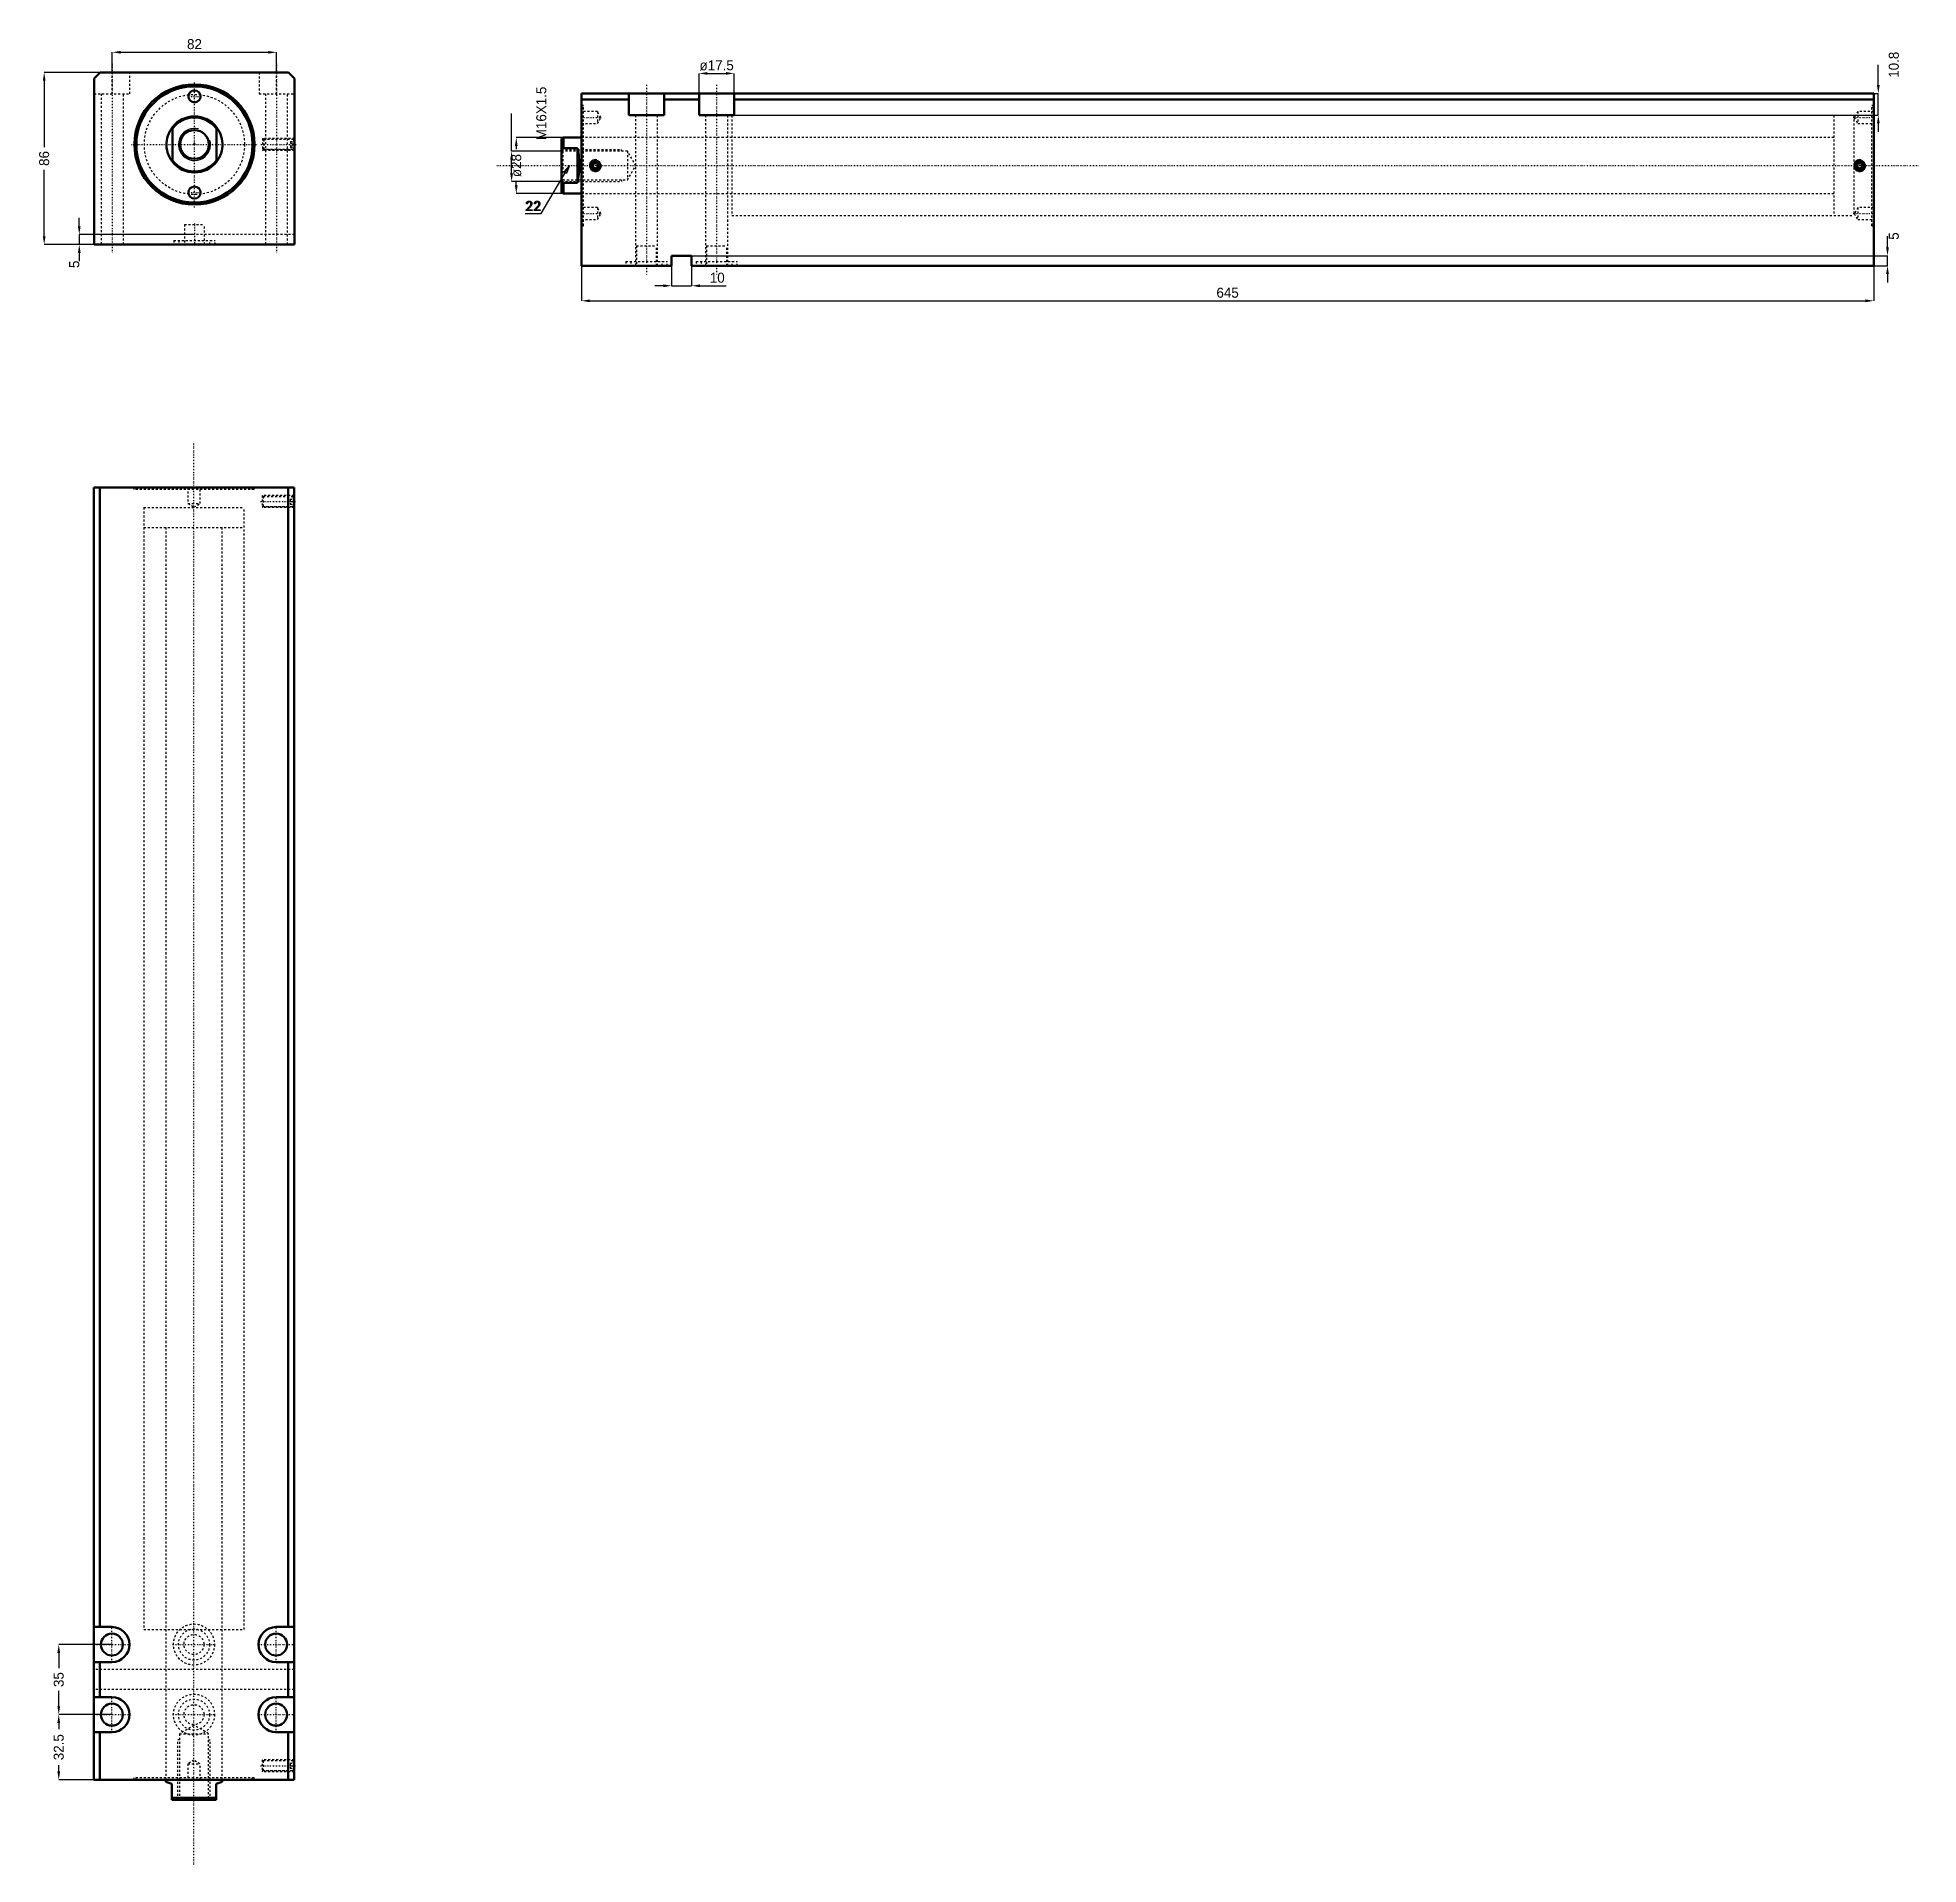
# Model space of a CAD drawing. Header units: millimetres. Extents: x -78 to 860, y -858 to 53.
import ezdxf

# ---------------------------------------------------------------- set-up
doc = ezdxf.new("R2010")
doc.units = ezdxf.units.MM
doc.linetypes.add('Center', pattern=[1.5, 0.45, -0.5, 0.05, -0.5])
doc.linetypes.add('Dashed', pattern=[2, 1, -1])
for name, color, linetype, lineweight in [('2d ConnectionPoints', 7, 'Continuous', 50), ('AM_0', 7, 'Continuous', 50), ('AM_5', 3, 'Continuous', 25), ('AM_7', 7, 'Center', 25), ('AM_9', 6, 'Dashed', 25)]:
    doc.layers.add(name, color=color, linetype=linetype, lineweight=lineweight)
doc.dimstyles.new('ISO-25', dxfattribs={"dimtxt": 2.5, "dimasz": 2.5, "dimexe": 1.25, "dimexo": 0.625, "dimtad": 1, "dimtxsty": 'Standard', "dimcen": 2.5, "dimadec": 0, "dimazin": 0, "dimtfac": 1, "dimtmove": 0, "dimatfit": 3, "dimfxl": 0, "dimarcsym": 0})

# ---------------------------------------------------------------- blocks, each defined once
blk = doc.blocks.new('1_JECX_MF_INLA_50_550_0_rod__0_in_JECX_MF_160_INLA_50_550_0__0')
at = {"layer": 'AM_0'}
for p, q in [((-11, -8.66), (-11, 8.66)), ((11, 8.66), (11, -8.66))]:
    blk.add_line(p, q, dxfattribs=at)
for points in [[(-11, 8.66), (-11.71, 7.67), (-12.34, 6.62), (-12.87, 5.52), (-13.3, 4.38), (-13.63, 3.2), (-13.86, 2), (-13.98, 0.78), (-13.99, -0.44), (-13.9, -1.65), (-13.7, -2.86), (-13.4, -4.04), (-13, -5.2), (-12.5, -6.31), (-11.9, -7.37), (-11.21, -8.38), (-11, -8.66)], [(11, -8.66), (11.71, -7.67), (12.34, -6.62), (12.87, -5.52), (13.3, -4.38), (13.63, -3.2), (13.86, -2), (13.98, -0.78), (13.99, 0.44), (13.9, 1.65), (13.7, 2.86), (13.4, 4.04), (13, 5.2), (12.5, 6.31), (11.9, 7.37), (11.21, 8.38), (11, 8.66)]]:
    blk.add_lwpolyline(points, dxfattribs=at)
blk.add_circle((0, 0), 7.19, dxfattribs=at)
for radius, start, end in [(14, 38.21321, 141.78679), (13.5, 35.43094, 144.56906), (13.5, 215.43094, 324.56906), (14, 218.21321, 321.78679)]:
    blk.add_arc((0, 0), radius, start, end, dxfattribs=at)
at = {"layer": 'AM_5'}
blk.add_arc((0, 0), 8, 75, 15, dxfattribs=at)
blk = doc.blocks.new('2_JECX_MF_EXLA_50_550_0_body__0_in_JECX_MF_160_INLA_50_550_0__0')
at = {"layer": 'AM_0'}
for p, q in [((-47, 36), (-50, 33)), ((-50, 33), (-50, -50)), ((47, 36), (-47, 36)), ((50, 33), (47, 36)), ((50, -50), (50, 33)), ((-50, -50), (50, -50))]:
    blk.add_line(p, q, dxfattribs=at)
for centre, radius in [((0, 0), 30), ((0, 0), 29), ((0, 24), 3), ((0, -24), 3)]:
    blk.add_circle(centre, radius, dxfattribs=at)
at = {"layer": 'AM_5', "linetype": 'Dashed'}
for p, q in [((50, 3), (34, 3)), ((50, -3), (34, -3))]:
    blk.add_line(p, q, dxfattribs=at)
at = {"layer": 'AM_7'}
for p, q in [((-41, 40.3), (-41, -54.3)), ((41, 40.3), (41, -54.3)), ((0, -31.5), (0, 31.5)), ((-3.15, 24), (3.15, 24)), ((-31.5, 0), (31.5, 0)), ((33.2, 0), (50.8, 0)), ((-3.15, -24), (3.15, -24)), ((0, -39.5), (0, -50.5))]:
    blk.add_line(p, q, dxfattribs=at)
at = {"layer": 'AM_9'}
for p, q in [((-41, 25.2), (-41, 36)), ((-32.25, 25.2), (-32.25, 36)), ((32.25, 36), (32.25, 25.2)), ((41, 25.2), (41, 36)), ((-50, 25.2), (-32.25, 25.2)), ((-46.5, 25.2), (-46.5, -50)), ((-35.5, -50), (-35.5, 25.2)), ((32.25, 25.2), (50, 25.2)), ((35.5, 25.2), (35.5, -50)), ((46.5, -50), (46.5, 25.2)), ((34.54, 2.46), (34, 3)), ((34, 3), (34, -3)), ((49.5, 2.4), (34, 2.4)), ((49.46, 2.46), (34.54, 2.46)), ((34.54, 2.46), (34.54, -2.46)), ((48, 1.44), (50, 1.44)), ((48, 1.44), (48, -1.44)), ((48, 0.72), (50, 0.72)), ((50, 3), (49.46, 2.46)), ((49.46, 2.46), (49.46, -2.46)), ((50, 1.9), (49.5, 2.4)), ((49.5, 2.4), (49.5, -2.4)), ((34, -2.4), (49.5, -2.4)), ((34, -3), (34.54, -2.46)), ((34.54, -2.46), (49.46, -2.46)), ((48, -0.72), (50, -0.72)), ((48, -1.44), (50, -1.44)), ((49.46, -2.46), (50, -3)), ((49.5, -2.4), (50, -1.9)), ((50, -45), (-50, -45)), ((-5, -40), (5, -40)), ((-5, -40), (-5, -50)), ((5, -50), (5, -40)), ((-10.25, -47.9), (10.25, -47.9)), ((-10.25, -47.9), (-10.25, -50)), ((-7.75, -47.9), (-7.75, -50)), ((7.75, -50), (7.75, -47.9)), ((10.25, -50), (10.25, -47.9))]:
    blk.add_line(p, q, dxfattribs=at)
blk.add_circle((0, 0), 25, dxfattribs=at)
blk = doc.blocks.new('*D3')
at = {"layer": 'AM_5', "color": 0, "lineweight": -2}
for p, q in [((-41, 36), (-41, 46)), ((-36.83, 46), (36.83, 46)), ((41, 36), (41, 46))]:
    blk.add_line(p, q, dxfattribs=at)
at = {"layer": 'AM_5', "color": 0}
for points in [[(-36.83, 46.69), (-36.83, 45.31), (-41, 46)], [(36.83, 45.31), (36.83, 46.69), (41, 46)]]:
    blk.add_solid(points, dxfattribs=at)
at = {"layer": 'Defpoints', "color": 0}
for p in [(41, 46), (-41, 36), (41, 36)]:
    blk.add_point(p, dxfattribs=at)
at = {"layer": 'AM_5', "color": 0, "insert": (0, 50.05), "char_height": 5, "attachment_point": 5}
blk.add_mtext('82', dxfattribs=at)
blk = doc.blocks.new('*D4')
at = {"layer": 'AM_5', "color": 0, "lineweight": -2}
for p, q in [((-47, 36), (-75, 36)), ((-75, 31.83), (-75, -1.28)), ((-75, -45.83), (-75, -12.72)), ((-50, -50), (-75, -50))]:
    blk.add_line(p, q, dxfattribs=at)
at = {"layer": 'AM_5', "color": 0}
for points in [[(-74.31, 31.83), (-75.69, 31.83), (-75, 36)], [(-75.69, -45.83), (-74.31, -45.83), (-75, -50)]]:
    blk.add_solid(points, dxfattribs=at)
at = {"layer": 'Defpoints', "color": 0}
for p in [(-47, 36), (-75, -50), (-50, -50)]:
    blk.add_point(p, dxfattribs=at)
at = {"layer": 'AM_5', "color": 0, "insert": (-75, -7), "char_height": 5, "attachment_point": 5, "rotation": 90}
blk.add_mtext('86', dxfattribs=at)
blk = doc.blocks.new('*D5')
at = {"layer": 'AM_5', "color": 0, "lineweight": -2}
for p, q in [((-57.5, -40.83), (-57.5, -36.67)), ((0, -45), (-57.5, -45)), ((-57.5, -45), (-57.5, -50)), ((-50, -50), (-57.5, -50)), ((-57.5, -54.17), (-57.5, -58.33))]:
    blk.add_line(p, q, dxfattribs=at)
at = {"layer": 'AM_5', "color": 0}
for points in [[(-58.19, -40.83), (-56.81, -40.83), (-57.5, -45)], [(-56.81, -54.17), (-58.19, -54.17), (-57.5, -50)]]:
    blk.add_solid(points, dxfattribs=at)
at = {"layer": 'Defpoints', "color": 0}
for p in [(0, -45), (-57.5, -50), (-50, -50)]:
    blk.add_point(p, dxfattribs=at)
at = {"layer": 'AM_5', "color": 0, "insert": (-60, -59.83), "char_height": 5, "attachment_point": 5, "rotation": 90}
blk.add_mtext('5', dxfattribs=at)
blk = doc.blocks.new('1_JECX_MF_INLA_50_550_0_rod__0_in_JECX_MF_160_INLA_50_550_0__4')
at = {"layer": 'AM_0'}
for p, q in [((-14, 0), (-14, -1.03)), ((14, -1.03), (14, 0)), ((-11, -2), (-14, -1.03)), ((-11, -10), (-11, -2)), ((-11, -9), (11, -9)), ((14, -1.03), (11, -2)), ((11, -2), (11, -10)), ((-11, -10), (11, -10))]:
    blk.add_line(p, q, dxfattribs=at)
at = {"layer": 'AM_5', "linetype": 'Dashed'}
for p, q in [((-8, -10), (-8, 20)), ((-7.19, 20), (-8, 20)), ((7.19, 20), (8, 20)), ((8, -10), (8, 20))]:
    blk.add_line(p, q, dxfattribs=at)
at = {"layer": 'AM_7'}
blk.add_line((0, -42.25), (0, 667.25), dxfattribs=at)
at = {"layer": 'AM_9'}
for p, q in [((-25, 635), (25, 635)), ((-25, 635), (-25, 625)), ((25, 625), (25, 635)), ((-25, 625), (25, 625)), ((-14, 625), (-14, 0)), ((14, 0), (14, 625)), ((0, 27.15), (-7.19, 23)), ((-7.19, 23), (7.19, 23)), ((-7.19, 23), (-7.19, -9.19)), ((7.19, 23), (0, 27.15)), ((7.19, -9.19), (7.19, 23)), ((-7.19, -9.19), (-8, -10)), ((-7.19, -9.19), (7.19, -9.19)), ((8, -10), (7.19, -9.19))]:
    blk.add_line(p, q, dxfattribs=at)
blk = doc.blocks.new('2_JECX_MF_EXLA_50_550_0_body__0_in_JECX_MF_160_INLA_50_550_0__4')
at = {"layer": 'AM_0'}
for p, q in [((50, 645), (-50, 645)), ((-50, 645), (-50, 0)), ((-47, 645), (-47, 76.25)), ((47, 645), (47, 76.25)), ((50, 645), (50, 0)), ((-41, 76.25), (-50, 76.25)), ((50, 76.25), (41, 76.25)), ((-50, 58.75), (-41, 58.75)), ((-47, 58.75), (-47, 41.25)), ((41, 58.75), (50, 58.75)), ((47, 58.75), (47, 41.25)), ((-41, 41.25), (-50, 41.25)), ((50, 41.25), (41, 41.25)), ((-50, 23.75), (-41, 23.75)), ((-47, 23.75), (-47, 0)), ((41, 23.75), (50, 23.75)), ((47, 23.75), (47, 0)), ((50, 0), (-50, 0))]:
    blk.add_line(p, q, dxfattribs=at)
for centre in [(-41, 67.5), (41, 67.5), (-41, 32.5), (41, 32.5)]:
    blk.add_circle(centre, 5.5, dxfattribs=at)
for centre, start, end in [((-41, 67.5), 270, 90), ((41, 67.5), 90, 270), ((-41, 32.5), 270, 90), ((41, 32.5), 90, 270)]:
    blk.add_arc(centre, 8.75, start, end, dxfattribs=at)
at = {"layer": 'AM_5', "linetype": 'Dashed'}
for p, q in [((50, 641), (34, 641)), ((50, 635), (34, 635)), ((50, 10), (34, 10)), ((50, 4), (34, 4))]:
    blk.add_line(p, q, dxfattribs=at)
at = {"layer": 'AM_7'}
for p, q in [((33.2, 638), (50.8, 638)), ((-41, 58.3125), (-41, 76.6875)), ((41, 58.3125), (41, 76.6875)), ((-50.1875, 67.5), (-31.8125, 67.5)), ((-10.7625, 67.5), (10.7625, 67.5)), ((31.8125, 67.5), (50.1875, 67.5)), ((-41, 23.3125), (-41, 41.6875)), ((41, 23.3125), (41, 41.6875)), ((-50.1875, 32.5), (-31.8125, 32.5)), ((-10.7625, 32.5), (10.7625, 32.5)), ((31.8125, 32.5), (50.1875, 32.5)), ((33.2, 7), (50.8, 7))]:
    blk.add_line(p, q, dxfattribs=at)
at = {"layer": 'AM_9'}
for p, q in [((-30, 645), (-30, 644)), ((30, 644), (-30, 644)), ((-29, 645), (-29, 644)), ((-3, 645), (-3, 637)), ((3, 637), (3, 645)), ((29, 644), (29, 645)), ((30, 644), (30, 645)), ((34, 641), (34, 635)), ((34.5415, 640.4585), (34, 641)), ((49.5, 640.4), (34, 640.4)), ((49.4585, 640.4585), (34.5415, 640.4585)), ((34.5415, 640.4585), (34.5415, 635.5415)), ((48, 639.25), (50, 639.25)), ((48, 639.25), (48, 636.75)), ((50, 641), (49.4585, 640.4585)), ((49.4585, 640.4585), (49.4585, 635.5415)), ((49.5, 640.4), (49.5, 635.6)), ((50, 639.9), (49.5, 640.4)), ((-25, 635), (25, 635)), ((-25, 635), (-25, 75)), ((-3, 637), (0, 635.2679)), ((-3, 637), (3, 637)), ((0, 635.2679), (3, 637)), ((25, 75), (25, 635)), ((34, 635.6), (49.5, 635.6)), ((34, 635), (34.5415, 635.5415)), ((34.5415, 635.5415), (49.4585, 635.5415)), ((48, 638), (50, 638)), ((48, 636.75), (50, 636.75)), ((49.4585, 635.5415), (50, 635)), ((49.5, 635.6), (50, 636.1)), ((-25, 75), (25, 75)), ((-14, 75), (-14, 0)), ((14, 0), (14, 75)), ((50, 55), (-50, 55)), ((50, 45), (-50, 45)), ((0, 9.7321), (-3, 8)), ((3, 8), (0, 9.7321)), ((34, 10), (34, 4)), ((34.5415, 9.4585), (34, 10)), ((49.5, 9.4), (34, 9.4)), ((49.4585, 9.4585), (34.5415, 9.4585)), ((34.5415, 9.4585), (34.5415, 4.5415)), ((50, 10), (49.4585, 9.4585)), ((49.4585, 9.4585), (49.4585, 4.5415)), ((50, 8.9), (49.5, 9.4)), ((49.5, 9.4), (49.5, 4.6)), ((30, 1), (-30, 1)), ((-30, 1), (-30, 0)), ((-29, 1), (-29, 0)), ((-3, 8), (3, 8)), ((-3, 8), (-3, 0)), ((3, 0), (3, 8)), ((29, 0), (29, 1)), ((30, 0), (30, 1)), ((34, 4.6), (49.5, 4.6)), ((34, 4), (34.5415, 4.5415)), ((34.5415, 4.5415), (49.4585, 4.5415)), ((48, 8.25), (50, 8.25)), ((48, 8.25), (48, 5.75)), ((48, 7), (50, 7)), ((48, 5.75), (50, 5.75)), ((49.4585, 4.5415), (50, 4)), ((49.5, 4.6), (50, 5.1))]:
    blk.add_line(p, q, dxfattribs=at)
for centre, radius in [((0, 67.5), 10.25), ((0, 67.5), 7.75), ((0, 67.5), 5), ((0, 32.5), 10.25), ((0, 32.5), 7.75), ((0, 32.5), 5)]:
    blk.add_circle(centre, radius, dxfattribs=at)
blk = doc.blocks.new('*D11')
at = {"layer": 'AM_5', "color": 0, "lineweight": -2}
for p, q in [((-41.23, -748.75), (-67.73, -748.75)), ((-67.73, -752.91), (-67.73, -760.58)), ((-67.73, -779.58), (-67.73, -771.91)), ((-41.23, -783.75), (-67.73, -783.75))]:
    blk.add_line(p, q, dxfattribs=at)
at = {"layer": 'AM_5', "color": 0}
for points in [[(-68.43, -752.91), (-67.04, -752.91), (-67.73, -748.75)], [(-68.43, -779.58), (-67.04, -779.58), (-67.73, -783.75)]]:
    blk.add_solid(points, dxfattribs=at)
at = {"layer": 'Defpoints', "color": 0}
for p in [(-67.73, -748.75), (-41.23, -748.75), (-41.23, -783.75)]:
    blk.add_point(p, dxfattribs=at)
at = {"layer": 'AM_5', "color": 0, "insert": (-67.73, -766.25), "char_height": 5, "attachment_point": 5, "rotation": 90}
blk.add_mtext('35', dxfattribs=at)
blk = doc.blocks.new('*D12')
at = {"layer": 'AM_5', "color": 0, "lineweight": -2}
for p, q in [((-41.23, -783.75), (-67.73, -783.75)), ((-67.73, -787.91), (-67.73, -791)), ((-67.73, -812.08), (-67.73, -809)), ((-50.23, -816.25), (-67.73, -816.25))]:
    blk.add_line(p, q, dxfattribs=at)
at = {"layer": 'AM_5', "color": 0}
for points in [[(-68.43, -787.91), (-67.04, -787.91), (-67.73, -783.75)], [(-68.43, -812.08), (-67.04, -812.08), (-67.73, -816.25)]]:
    blk.add_solid(points, dxfattribs=at)
at = {"layer": 'Defpoints', "color": 0}
for p in [(-41.23, -783.75), (-67.73, -816.25), (-50.23, -816.25)]:
    blk.add_point(p, dxfattribs=at)
at = {"layer": 'AM_5', "color": 0, "insert": (-67.73, -800), "char_height": 5, "attachment_point": 5, "rotation": 90}
blk.add_mtext('32.5', dxfattribs=at)
blk = doc.blocks.new('1_JECX_MF_INLA_50_550_0_rod__0_in_JECX_MF_160_INLA_50_550_0__2')
at = {"layer": 'AM_0'}
for p, q in [((-9, 14), (-10, 13.5)), ((-10, 13.5), (-10, -13.5)), ((0, 14), (-9, 14)), ((-9, 14), (-9, 8.66)), ((-9, 8.66), (-10, 7.83)), ((-2, 8.66), (-9, 8.66)), ((-2, 8.66), (-2, -8.66)), ((-9, -8.66), (-2, -8.66)), ((-9, -8.66), (-9, -14)), ((-10, -13.5), (-9, -14)), ((-9, -14), (0, -14))]:
    blk.add_line(p, q, dxfattribs=at)
for points in [[(-2, -8.66), (-1.77, -7.67), (-1.57, -6.62), (-1.39, -5.52), (-1.25, -4.38), (-1.15, -3.2), (-1.07, -2), (-1.03, -0.78), (-1.03, 0.44), (-1.06, 1.65), (-1.12, 2.86), (-1.22, 4.04), (-1.35, 5.2), (-1.51, 6.31), (-1.71, 7.37), (-1.93, 8.38), (-2, 8.66)], [(-10, -7.83), (-9.96, -7.86), (-9, -8.66)]]:
    blk.add_lwpolyline(points, dxfattribs=at)
at = {"layer": 'AM_5', "linetype": 'Dashed'}
for p, q in [((-10, 8), (20, 8)), ((20, 7.19), (20, 8)), ((-10, -8), (20, -8)), ((20, -7.19), (20, -8))]:
    blk.add_line(p, q, dxfattribs=at)
at = {"layer": 'AM_7'}
blk.add_line((-42.25, 0), (667.25, 0), dxfattribs=at)
at = {"layer": 'AM_9'}
for p, q in [((635, 25), (625, 25)), ((625, 25), (625, -25)), ((635, 25), (635, -25)), ((625, 14), (0, 14)), ((-9.19, 7.19), (-10, 8)), ((23, 7.19), (-9.19, 7.19)), ((-9.19, 7.19), (-9.19, -7.19)), ((27.15, 0), (23, 7.19)), ((23, 7.19), (23, -7.19)), ((23, -7.19), (27.15, 0)), ((-10, -8), (-9.19, -7.19)), ((-9.19, -7.19), (23, -7.19)), ((0, -14), (625, -14)), ((625, -25), (635, -25))]:
    blk.add_line(p, q, dxfattribs=at)
blk = doc.blocks.new('2_JECX_MF_EXLA_50_550_0_body__0_in_JECX_MF_160_INLA_50_550_0__2')
at = {"layer": 'AM_0'}
for p, q in [((0, -50), (0, 36)), ((645, 36), (0, 36)), ((23.75, 33), (0, 33)), ((23.75, 25.2), (23.75, 36)), ((41.25, 25.2), (41.25, 36)), ((58.75, 33), (41.25, 33)), ((58.75, 25.2), (58.75, 36)), ((76.25, 25.2), (76.25, 36)), ((645, 33), (76.25, 33)), ((645, -50), (645, 36)), ((23.75, 25.2), (41.25, 25.2)), ((58.75, 25.2), (76.25, 25.2)), ((7, 1.44), (5.75, 0.72)), ((5.75, 0.72), (5.75, -0.72)), ((8.25, 0.72), (7, 1.44)), ((8.25, -0.72), (8.25, 0.72)), ((638, 1.44), (636.75, 0.72)), ((636.75, 0.72), (636.75, -0.72)), ((639.25, 0.72), (638, 1.44)), ((639.25, -0.72), (639.25, 0.72)), ((5.75, -0.72), (7, -1.44)), ((7, -1.44), (8.25, -0.72)), ((636.75, -0.72), (638, -1.44)), ((638, -1.44), (639.25, -0.72)), ((55, -45), (45, -45)), ((45, -45), (45, -50)), ((55, -50), (55, -45)), ((45, -50), (0, -50)), ((645, -50), (55, -50))]:
    blk.add_line(p, q, dxfattribs=at)
for centre, radius in [((7, 0), 2.46), ((7, 0), 2.4), ((7, 0), 1.9), ((638, 0), 2.46), ((638, 0), 2.4), ((638, 0), 1.9)]:
    blk.add_circle(centre, radius, dxfattribs=at)
at = {"layer": 'AM_5'}
for centre in [(7, 0), (638, 0)]:
    blk.add_arc(centre, 3, 75, 15, dxfattribs=at)
at = {"layer": 'AM_7'}
for p, q in [((32.5, 40.3), (32.5, -54.3)), ((67.5, 40.3), (67.5, -54.3)), ((-0.49, 24), (10.22, 24)), ((634.78, 24), (645.49, 24)), ((7, -3.15), (7, 3.15)), ((638, -3.15), (638, 3.15)), ((-0.49, -24), (10.22, -24)), ((634.78, -24), (645.49, -24))]:
    blk.add_line(p, q, dxfattribs=at)
at = {"layer": 'AM_9'}
for p, q in [((1, 30), (0, 30)), ((1, 29), (0, 29)), ((1, -30), (1, 30)), ((644, -30), (644, 30)), ((645, 30), (644, 30)), ((645, 29), (644, 29)), ((8, 27), (0, 27)), ((0, 21), (8, 21)), ((9.73, 24), (8, 27)), ((8, 27), (8, 21)), ((8, 21), (9.73, 24)), ((27, 25.2), (27, -50)), ((38, -50), (38, 25.2)), ((62, 25.2), (62, -50)), ((73, -50), (73, 25.2)), ((635, 25), (75, 25)), ((75, 25), (75, -25)), ((635, 25), (635, -25)), ((637, 27), (635.27, 24)), ((635.27, 24), (637, 21)), ((645, 27), (637, 27)), ((637, 27), (637, 21)), ((637, 21), (645, 21)), ((75, 14), (0, 14)), ((0, -14), (75, -14)), ((8, -21), (0, -21)), ((0, -27), (8, -27)), ((9.73, -24), (8, -21)), ((8, -21), (8, -27)), ((8, -27), (9.73, -24)), ((75, -25), (635, -25)), ((637, -21), (635.27, -24)), ((635.27, -24), (637, -27)), ((645, -21), (637, -21)), ((637, -21), (637, -27)), ((637, -27), (645, -27)), ((0, -29), (1, -29)), ((0, -30), (1, -30)), ((644, -29), (645, -29)), ((644, -30), (645, -30)), ((27.5, -40), (37.5, -40)), ((27.5, -40), (27.5, -50)), ((37.5, -50), (37.5, -40)), ((62.5, -40), (72.5, -40)), ((62.5, -40), (62.5, -50)), ((72.5, -50), (72.5, -40)), ((22.25, -47.9), (42.75, -47.9)), ((22.25, -47.9), (22.25, -50)), ((24.75, -47.9), (24.75, -50)), ((40.25, -50), (40.25, -47.9)), ((42.75, -50), (42.75, -47.9)), ((57.25, -47.9), (77.75, -47.9)), ((57.25, -47.9), (57.25, -50)), ((59.75, -47.9), (59.75, -50)), ((75.25, -50), (75.25, -47.9)), ((77.75, -50), (77.75, -47.9))]:
    blk.add_line(p, q, dxfattribs=at)
blk = doc.blocks.new('*D23')
at = {"layer": 'AM_5', "color": 0, "lineweight": -2}
for p, q in [((251.86, 25.46), (251.86, 35.46)), ((256.03, 35.46), (265.19, 35.46)), ((269.36, 25.46), (269.36, 35.46))]:
    blk.add_line(p, q, dxfattribs=at)
at = {"layer": 'AM_5', "color": 0}
for points in [[(256.03, 36.16), (256.03, 34.77), (251.86, 35.46)], [(265.19, 36.16), (265.19, 34.77), (269.36, 35.46)]]:
    blk.add_solid(points, dxfattribs=at)
at = {"layer": 'Defpoints', "color": 0}
for p in [(269.36, 35.46), (251.86, 25.46), (269.36, 25.46)]:
    blk.add_point(p, dxfattribs=at)
at = {"layer": 'AM_5', "color": 0, "insert": (260.61, 39.46), "char_height": 5, "attachment_point": 5}
blk.add_mtext('ø17.5', dxfattribs=at)
blk = doc.blocks.new('*D24')
at = {"layer": 'AM_5', "color": 0, "lineweight": -2}
for p, q in [((840.36, 29.63), (840.36, 39.79)), ((269.36, 25.46), (840.36, 25.46)), ((840.36, 14.66), (840.36, 25.46)), ((269.36, 14.66), (840.36, 14.66)), ((840.36, 10.49), (840.36, 6.33))]:
    blk.add_line(p, q, dxfattribs=at)
at = {"layer": 'AM_5', "color": 0}
for points in [[(839.66, 29.63), (841.05, 29.63), (840.36, 25.46)], [(839.66, 10.49), (841.05, 10.49), (840.36, 14.66)]]:
    blk.add_solid(points, dxfattribs=at)
at = {"layer": 'Defpoints', "color": 0}
for p in [(269.36, 25.46), (840.36, 25.46), (269.36, 14.66)]:
    blk.add_point(p, dxfattribs=at)
at = {"layer": 'AM_5', "color": 0, "insert": (848.11, 39.79), "char_height": 5, "attachment_point": 5, "rotation": 90}
blk.add_mtext('10.8', dxfattribs=at)
blk = doc.blocks.new('*D25')
at = {"layer": 'AM_5', "color": 0, "lineweight": -2}
for p, q in [((193.11, -60.54), (193.11, -78.04)), ((838.11, -60.54), (838.11, -78.04)), ((197.28, -78.04), (833.94, -78.04))]:
    blk.add_line(p, q, dxfattribs=at)
at = {"layer": 'AM_5', "color": 0}
for points in [[(197.28, -77.34), (197.28, -78.73), (193.11, -78.04)], [(833.94, -77.34), (833.94, -78.73), (838.11, -78.04)]]:
    blk.add_solid(points, dxfattribs=at)
at = {"layer": 'Defpoints', "color": 0}
for p in [(193.11, -60.54), (838.11, -60.54), (838.11, -78.04)]:
    blk.add_point(p, dxfattribs=at)
at = {"layer": 'AM_5', "color": 0, "insert": (515.61, -74.04), "char_height": 5, "attachment_point": 5}
blk.add_mtext('645', dxfattribs=at)
blk = doc.blocks.new('*D26')
at = {"layer": 'AM_5', "color": 0, "lineweight": -2}
for p, q in [((184.11, 3.46), (160.61, 3.46)), ((160.61, -0.71), (160.61, -2.37)), ((160.61, -20.37), (160.61, -18.71)), ((184.11, -24.54), (160.61, -24.54))]:
    blk.add_line(p, q, dxfattribs=at)
at = {"layer": 'AM_5', "color": 0}
for points in [[(159.91, -0.71), (161.3, -0.71), (160.61, 3.46)], [(159.91, -20.37), (161.3, -20.37), (160.61, -24.54)]]:
    blk.add_solid(points, dxfattribs=at)
at = {"layer": 'Defpoints', "color": 0}
for p in [(160.61, 3.46), (184.11, 3.46), (184.11, -24.54)]:
    blk.add_point(p, dxfattribs=at)
at = {"layer": 'AM_5', "color": 0, "insert": (160.61, -10.54), "char_height": 5, "attachment_point": 5, "rotation": 90}
blk.add_mtext('ø28', dxfattribs=at)
blk = doc.blocks.new('*D27')
at = {"layer": 'AM_5', "color": 0, "lineweight": -2}
for p, q in [((238.11, -55.54), (238.11, -70.54)), ((248.11, -60.54), (248.11, -70.54)), ((233.94, -70.54), (229.78, -70.54)), ((238.11, -70.54), (248.11, -70.54)), ((252.28, -70.54), (265.32, -70.54))]:
    blk.add_line(p, q, dxfattribs=at)
at = {"layer": 'AM_5', "color": 0}
for points in [[(233.94, -69.84), (233.94, -71.23), (238.11, -70.54)], [(252.28, -69.84), (252.28, -71.23), (248.11, -70.54)]]:
    blk.add_solid(points, dxfattribs=at)
at = {"layer": 'Defpoints', "color": 0}
for p in [(238.11, -55.54), (248.11, -60.54), (248.11, -70.54)]:
    blk.add_point(p, dxfattribs=at)
at = {"layer": 'AM_5', "color": 0, "insert": (260.91, -66.54), "char_height": 5, "attachment_point": 5}
blk.add_mtext('10', dxfattribs=at)
blk = doc.blocks.new('*D28')
at = {"layer": 'AM_5', "color": 0, "lineweight": -2}
for p, q in [((844.94, -51.37), (844.94, -45.71)), ((238.11, -55.54), (844.94, -55.54)), ((844.94, -60.54), (844.94, -55.54)), ((248.11, -60.54), (844.94, -60.54)), ((844.94, -64.71), (844.94, -68.87))]:
    blk.add_line(p, q, dxfattribs=at)
at = {"layer": 'AM_5', "color": 0}
for points in [[(844.25, -51.37), (845.64, -51.37), (844.94, -55.54)], [(844.25, -64.71), (845.64, -64.71), (844.94, -60.54)]]:
    blk.add_solid(points, dxfattribs=at)
at = {"layer": 'Defpoints', "color": 0}
for p in [(238.11, -55.54), (248.11, -60.54), (844.94, -60.54)]:
    blk.add_point(p, dxfattribs=at)
at = {"layer": 'AM_5', "color": 0, "insert": (848.11, -45.71), "char_height": 5, "attachment_point": 5, "rotation": 90}
blk.add_mtext('5', dxfattribs=at)
blk = doc.blocks.new('*D29')
at = {"layer": 'AM_5', "color": 0, "lineweight": -2}
for p, q in [((158.28, -3.35), (158.28, 15.48)), ((183.92, -3.35), (158.28, -3.35)), ((158.28, -14.37), (158.28, -7.52)), ((183.11, -18.54), (158.28, -18.54))]:
    blk.add_line(p, q, dxfattribs=at)
at = {"layer": 'AM_5', "color": 0}
for points in [[(157.58, -7.52), (158.97, -7.52), (158.28, -3.35)], [(157.58, -14.37), (158.97, -14.37), (158.28, -18.54)]]:
    blk.add_solid(points, dxfattribs=at)
at = {"layer": 'Defpoints', "color": 0}
for p in [(183.92, -3.35), (158.28, -18.54), (183.11, -18.54)]:
    blk.add_point(p, dxfattribs=at)
at = {"layer": 'AM_5', "color": 0, "insert": (173.11, 15.48), "char_height": 5, "attachment_point": 5, "rotation": 90}
blk.add_mtext('M16X1.5', dxfattribs=at)

msp = doc.modelspace()

# ---------------------------------------------------------------- linework, layer by layer
at = {"layer": '2d ConnectionPoints'}
for p in [(0, 0), (193.109, -10.539), (-0.234, -816.247)]:
    msp.add_point(p, dxfattribs=at)
at = {"layer": 'AM_5'}
for p, q in [((173.109, -34.539), (187.109, -10.539)), ((165.109, -34.539), (173.109, -34.539))]:
    msp.add_line(p, q, dxfattribs=at)
for points in [[(187.109, -10.539), (185.729, -14.558), (184.289, -13.718), (187.109, -10.539)], [(165.755, -32.428), (165.755, -32.428), (165.969, -32.232), (166.275, -31.946), (166.275, -31.946), (166.56, -31.67), (166.74, -31.49), (166.74, -31.49), (166.912, -31.309), (167.159, -31.025), (167.159, -31.025), (167.392, -30.725), (167.54, -30.517), (167.54, -30.517), (167.669, -30.309), (167.81, -30.013), (167.81, -30.013), (167.886, -29.736), (167.9, -29.561), (167.9, -29.561), (167.896, -29.463), (167.873, -29.325), (167.873, -29.325), (167.83, -29.196), (167.79, -29.116), (167.79, -29.116), (167.742, -29.042), (167.659, -28.943), (167.659, -28.943), (167.56, -28.86), (167.486, -28.814), (167.486, -28.814), (167.407, -28.775), (167.281, -28.733), (167.281, -28.733), (167.146, -28.711), (167.052, -28.707), (167.052, -28.707), (166.948, -28.711), (166.8, -28.734), (166.8, -28.734), (166.663, -28.777), (166.578, -28.817), (166.578, -28.817), (166.498, -28.865), (166.392, -28.952), (166.392, -28.952), (166.303, -29.057), (166.253, -29.137), (166.253, -29.137), (166.21, -29.224), (166.165, -29.366), (166.165, -29.366), (166.14, -29.521), (166.136, -29.633), (165.648, -29.633), (165.648, -29.633), (165.656, -29.466), (165.695, -29.234), (165.695, -29.234), (165.769, -29.023), (165.837, -28.895), (165.837, -28.895), (165.917, -28.778), (166.058, -28.624), (166.058, -28.624), (166.222, -28.497), (166.345, -28.427), (166.345, -28.427), (166.476, -28.37), (166.682, -28.308), (166.682, -28.308), (166.9, -28.274), (167.052, -28.268), (167.052, -28.268), (167.194, -28.274), (167.401, -28.305), (167.401, -28.305), (167.598, -28.363), (167.725, -28.417), (167.725, -28.417), (167.845, -28.483), (168.006, -28.602), (168.006, -28.602), (168.144, -28.746), (168.224, -28.856), (168.224, -28.856), (168.291, -28.976), (168.364, -29.171), (168.364, -29.171), (168.403, -29.385), (168.411, -29.539), (168.411, -29.539), (168.4, -29.712), (168.342, -29.978), (168.342, -29.978), (168.234, -30.252), (168.134, -30.439), (168.134, -30.439), (168.02, -30.625), (167.835, -30.893), (167.835, -30.893), (167.633, -31.15), (167.489, -31.315), (167.489, -31.315), (167.334, -31.482), (167.074, -31.753), (167.074, -31.753), (166.782, -32.048), (166.568, -32.259), (166.223, -32.597), (168.55, -32.6), (168.55, -33.039), (165.583, -33.039), (165.583, -32.584), (165.755, -32.428)], [(169.755, -32.428), (169.755, -32.428), (169.969, -32.232), (170.275, -31.946), (170.275, -31.946), (170.56, -31.67), (170.74, -31.49), (170.74, -31.49), (170.912, -31.309), (171.159, -31.025), (171.159, -31.025), (171.392, -30.725), (171.54, -30.517), (171.54, -30.517), (171.669, -30.309), (171.81, -30.013), (171.81, -30.013), (171.886, -29.736), (171.9, -29.561), (171.9, -29.561), (171.896, -29.463), (171.873, -29.325), (171.873, -29.325), (171.83, -29.196), (171.79, -29.116), (171.79, -29.116), (171.742, -29.042), (171.659, -28.943), (171.659, -28.943), (171.56, -28.86), (171.486, -28.814), (171.486, -28.814), (171.407, -28.775), (171.281, -28.733), (171.281, -28.733), (171.146, -28.711), (171.052, -28.707), (171.052, -28.707), (170.948, -28.711), (170.8, -28.734), (170.8, -28.734), (170.663, -28.777), (170.578, -28.817), (170.578, -28.817), (170.498, -28.865), (170.392, -28.952), (170.392, -28.952), (170.303, -29.057), (170.253, -29.137), (170.253, -29.137), (170.21, -29.224), (170.165, -29.366), (170.165, -29.366), (170.14, -29.521), (170.136, -29.633), (169.648, -29.633), (169.648, -29.633), (169.656, -29.466), (169.695, -29.234), (169.695, -29.234), (169.769, -29.023), (169.837, -28.895), (169.837, -28.895), (169.917, -28.778), (170.058, -28.624), (170.058, -28.624), (170.222, -28.497), (170.345, -28.427), (170.345, -28.427), (170.476, -28.37), (170.682, -28.308), (170.682, -28.308), (170.9, -28.274), (171.052, -28.268), (171.052, -28.268), (171.194, -28.274), (171.401, -28.305), (171.401, -28.305), (171.598, -28.363), (171.725, -28.417), (171.725, -28.417), (171.845, -28.483), (172.006, -28.602), (172.006, -28.602), (172.144, -28.746), (172.224, -28.856), (172.224, -28.856), (172.291, -28.976), (172.364, -29.171), (172.364, -29.171), (172.403, -29.385), (172.411, -29.539), (172.411, -29.539), (172.4, -29.712), (172.342, -29.978), (172.342, -29.978), (172.234, -30.252), (172.134, -30.439), (172.134, -30.439), (172.02, -30.625), (171.835, -30.893), (171.835, -30.893), (171.633, -31.15), (171.489, -31.315), (171.489, -31.315), (171.334, -31.482), (171.074, -31.753), (171.074, -31.753), (170.782, -32.048), (170.568, -32.259), (170.223, -32.597), (172.55, -32.6), (172.55, -33.039), (169.583, -33.039), (169.583, -32.584), (169.755, -32.428)]]:
    msp.add_lwpolyline(points, dxfattribs=at)

# ---------------------------------------------------------------- block references
for name, p in [('2_JECX_MF_EXLA_50_550_0_body__0_in_JECX_MF_160_INLA_50_550_0__0', (0, 0)), ('2_JECX_MF_EXLA_50_550_0_body__0_in_JECX_MF_160_INLA_50_550_0__2', (193.109, -10.539)), ('1_JECX_MF_INLA_50_550_0_rod__0_in_JECX_MF_160_INLA_50_550_0__0', (0, 0)), ('1_JECX_MF_INLA_50_550_0_rod__0_in_JECX_MF_160_INLA_50_550_0__2', (193.109, -10.539)), ('1_JECX_MF_INLA_50_550_0_rod__0_in_JECX_MF_160_INLA_50_550_0__4', (-0.234, -816.247)), ('2_JECX_MF_EXLA_50_550_0_body__0_in_JECX_MF_160_INLA_50_550_0__4', (-0.234, -816.247))]:
    msp.add_blockref(name, p)

# ---------------------------------------------------------------- dimensions: what is measured, and where the dimension line sits
for base, p1, p2, text, picture, middle in [((41, 46), (-41, 36), (41, 36), '82', '*D3', (0, 46)), ((269.359, 35.461), (251.859, 25.461), (269.359, 25.461), 'ø17.5', '*D23', (260.609, 35.461)), ((248.109, -70.539), (238.109, -55.539), (248.109, -60.539), '10', '*D27', (260.908, -70.539)), ((838.109, -78.039), (193.109, -60.539), (838.109, -60.539), '645', '*D25', (515.609, -78.039))]:
    dim = msp.add_linear_dim(base=base, p1=p1, p2=p2, text=text, dimstyle='ISO-25', override={"dimtxt": 5, "dimasz": 4.166667, "dimexe": 0, "dimexo": 0, "dimgap": 1.5}, dxfattribs=at)
    dim.commit()
    dim.dimension.update_dxf_attribs({"geometry": picture, "text_midpoint": middle, "dimtype": 160})
for base, p1, p2, text, picture, middle in [((840.359, 25.461), (269.359, 14.661), (269.359, 25.461), '10.8', '*D24', (848.109, 39.795)), ((-75, -50), (-47, 36), (-50, -50), '86', '*D4', (-75, -7)), ((158.275, -18.539), (183.921, -3.351), (183.109, -18.539), 'M16X1.5', '*D29', (173.109, 15.483)), ((160.609, 3.461), (184.109, -24.539), (184.109, 3.461), 'ø28', '*D26', (160.609, -10.539)), ((-57.5, -50), (0, -45), (-50, -50), '5', '*D5', (-60, -59.833)), ((844.942, -60.539), (238.109, -55.539), (248.109, -60.539), '5', '*D28', (848.109, -45.705)), ((-67.734, -748.747), (-41.234, -783.747), (-41.234, -748.747), '35', '*D11', (-67.734, -766.247)), ((-67.734, -816.247), (-41.234, -783.747), (-50.234, -816.247), '32.5', '*D12', (-67.734, -799.997))]:
    dim = msp.add_linear_dim(base=base, p1=p1, p2=p2, angle=90, text=text, dimstyle='ISO-25', override={"dimtxt": 5, "dimasz": 4.166667, "dimexe": 0, "dimexo": 0, "dimgap": 1.5}, dxfattribs=at)
    dim.commit()
    dim.dimension.update_dxf_attribs({"geometry": picture, "text_midpoint": middle, "dimtype": 160, "text_rotation": 90})

doc.saveas('drawing.dxf')
